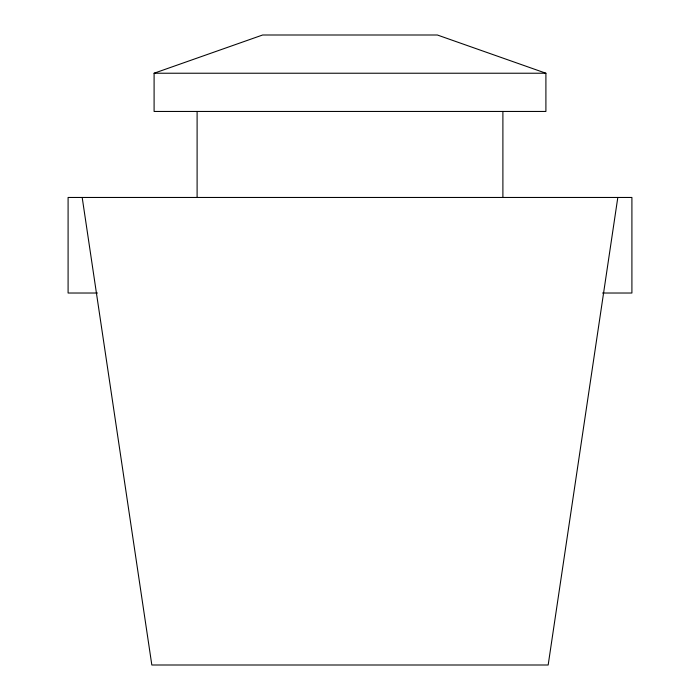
<?xml version="1.0" encoding="UTF-8"?>
<svg xmlns="http://www.w3.org/2000/svg" width="700" height="700" viewBox="0 0 700 700"><rect width="100%" height="100%" fill="white"/><g stroke="black" fill="none" stroke-linecap="round" stroke-linejoin="round"><path stroke-width="1.05" d="M617.811 197.461L548.17 665L151.83 665L82.189 197.461M154.096 73.229L262.64 35L437.36 35L545.904 73.229L545.904 111.449L154.096 111.449L154.096 73.229L545.904 73.229M97.457 293.02L68.093 293.02L68.093 197.461L631.907 197.461L631.907 293.02L602.543 293.02M502.898 111.449L502.898 197.461M197.102 111.449L197.102 197.461"/></g></svg>
